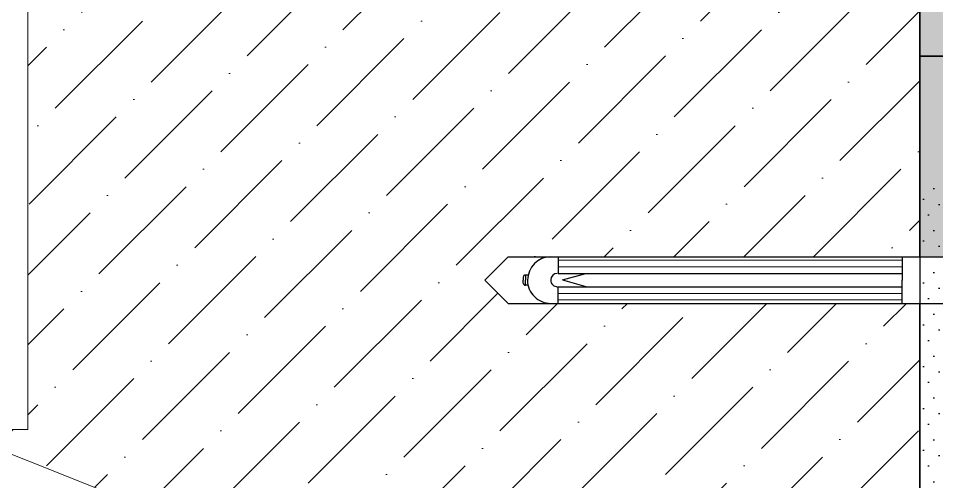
# Model space of a CAD drawing. Header units: millimetres. Extents: x -136099598 to 11807193, y 0 to 779331.
# Drawn here: x 803083 to 806501, y 382536 to 384260 of the extents above; entities that cross this region are included whole.
import ezdxf

# ---------------------------------------------------------------- set-up
doc = ezdxf.new("R2010")
doc.units = ezdxf.units.MM
doc.header["$MEASUREMENT"] = 0
for name, color, linetype, lineweight in [('+АР_Размеры', 252, 'Continuous', 9), ('_0', 250, 'Continuous', 9), ('_Штриховки', 250, 'Continuous', 13), ('_Штриховки_точка', 5, 'Continuous', 30), ('Рисунок', 6, 'Continuous', 35), ('Тонко_черные', 7, 'Continuous', 5)]:
    doc.layers.add(name, color=color, linetype=linetype, lineweight=lineweight)
doc.layers.add('_Дюбель', color=5, linetype='Continuous')
doc.layers.add('Тонкая', color=7, linetype='Continuous')

# ---------------------------------------------------------------- blocks, each defined once
blk = doc.blocks.new('УЗЕЛ общий')
at = {"layer": '_Штриховки'}
h = blk.add_hatch(dxfattribs=at)
h.set_pattern_fill('ANSI36', color=256, scale=3.171780971557218, angle=90, style=0)
h.set_pattern_definition([(225, (1280.082563235715, 5144.316734137785), (-19.5823412706057, -5.340638528347006), [25.17601146173541, -5.035202292347081, 0, -5.035202292347081])])
h.paths.add_polyline_path([(476.1815512544144, -443.0036010736394), (476.1815512544144, -354.817385263802), (492.2186859537032, -354.817385263802), (460.144416554891, -342.0315565059873), (476.1815512544144, -342.0315565059873), (476.1815512544144, -99.57411015714752), (429.9626771503245, -99.57411015714752), (429.9626771500916, -436.2249620083485)])
h.paths.add_polyline_path([(495.8502517901943, -354.817385263802), (495.8502517901943, -445.888288864051), (589.1644473486231, -459.5741101571502), (640.0754769433406, -459.5741101571502), (677.9743145522079, -383.1976243620475), (677.9743145527918, -316.2798048770783), (593.8975168648758, -316.2798048770783), (589.1398647779733, -311.5221527888671), (593.8975168659254, -306.7645007006504), (677.9743145527918, -306.7645007006504), (677.9743145527918, -1.818989403545856e-12), (495.8502517901943, -1.818989403545856e-12), (495.8502517901943, -342.0315565059873), (479.8131170906709, -342.0315565059873), (511.8873864894867, -354.817385263802)])
at = {"layer": '_Штриховки_точка'}
h = blk.add_hatch(dxfattribs=at)
h.set_pattern_fill('DOTS', color=0, scale=1.903068582934331, angle=135, style=0)
h.set_pattern_definition([(225, (3606.785757705627, 5125.388058313809), (-3.204383117008204, 1.068127705669401), [0, -3.021121375408248])])
h.paths.add_polyline_path([(677.9743145527918, -1.818989403545856e-12), (690.661438438985, -1.818989403545856e-12), (690.661438438985, -306.7645007006504), (677.9743145527918, -306.7645007006504)])
h = blk.add_hatch(dxfattribs=at)
h.set_pattern_fill('DOTS', color=0, scale=1.903068582934331, angle=135, style=0)
h.set_pattern_definition([(225, (3606.785757705627, 5148.922673122768), (-3.204383117008204, 1.068127705669401), [0, -3.021121375408248])])
h.paths.add_polyline_path([(677.9743145527918, -292.7451900681363), (690.661438438985, -292.7452094372447), (690.661438438985, -472.2612340433725), (646.6042325597373, -472.2612340433725), (646.6042325597373, -459.5741101571502), (677.9743145527918, -459.5741101571502)])
at = {"layer": '+АР_Размеры', "ltscale": 100}
blk.add_lwpolyline([(495.8502517901943, -489.803262401666), (495.8502517901943, -354.8173852638165), (511.8873864894867, -354.8173852638165), (479.8131170906709, -342.0315565059873), (495.8502517901943, -342.0315565059873), (495.8502517901943, 0.8834197847008909)], dxfattribs=at)
at = {"layer": '_Дюбель'}
for p, q in [((593.8975168648758, -306.7645007006504), (589.1398647779733, -311.5221527888671)), ((593.8975168659254, -306.7645007006504), (764.8827792161046, -306.7645007006504)), ((604.1407864113007, -306.7645007006504), (604.1407864113007, -310.1598988243641)), ((674.388590497374, -306.7645007006504), (674.388590497374, -311.5221527888671)), ((597.0205687396829, -310.9280050927364), (597.0205687396829, -311.5221527888671)), ((597.9610400508973, -310.4842516711942), (597.464322161688, -310.4842516711942)), ((597.464322161688, -310.4842516711942), (597.464322161688, -311.5221527888671)), ((604.1407864113007, -310.1598988243641), (674.388590497374, -310.1598988243641)), ((605.0094776588376, -311.4911590890115), (609.7961325160577, -310.1598988243641)), ((589.1398647779733, -311.5221527888671), (593.8975168648758, -316.2798048770956)), ((597.0205687396829, -312.1163004850268), (597.0205687396829, -311.5221527888671)), ((597.464322161688, -312.5600539066072), (597.464322161688, -311.5221527888671)), ((597.9610400508973, -312.5600539066072), (597.464322161688, -312.5600539066072)), ((597.8803183012078, -311.5221527888671), (597.8803183012078, -311.5177411884506)), ((597.8803183012078, -311.5221527888671), (597.8803183012078, -311.526564389309)), ((602.6348192463065, -311.4911590890115), (602.6348192463065, -311.5221527888671)), ((602.6348192463065, -311.5531464887754), (602.6348192463065, -311.5221527888671)), ((604.1407864113007, -316.2798048770956), (604.1407864113007, -312.8844067533819)), ((604.1407864113007, -312.8844067533819), (674.388590497374, -312.8844067533819)), ((605.0094776588376, -311.4911590890115), (609.7961325160577, -312.8224193536153)), ((674.388590497374, -316.2798048770956), (674.388590497374, -311.5221527888671)), ((593.8975168648758, -316.2798048770956), (764.8827792161046, -316.2798048770956))]:
    blk.add_line(p, q, dxfattribs=at)
for centre, radius, start, end in [((602.6348192463065, -311.5190016456936), 4.75450094507666, 90, 179.9999999581946), ((597.464322161688, -310.9280050927364), 0.4437534215404881, 90, 179.9999995515265), ((603.9660795111558, -311.4911590890115), 1.331260264621464, 90, 179.9999998517725), ((597.464322161688, -312.1163004850268), 0.4437534215404881, 179.9999995591216, 270), ((602.6348192463065, -311.5253039320523), 4.75450094507666, 179.9999999581946, 270), ((603.9660795111558, -311.5531464887754), 1.331260264621464, 179.9999998517725, 270)]:
    blk.add_arc(centre, radius, start, end, dxfattribs=at)
at = {"layer": 'Рисунок'}
for p, q in [((677.9743145527918, -1.818989403545856e-12), (677.9743145527918, -306.7644813315292)), ((690.661438438985, -265.8383028168773), (677.9743145527918, -265.8383028168773)), ((677.9743145527918, -316.279824246204), (677.9743145527918, -473.016818052306))]:
    blk.add_line(p, q, dxfattribs=at)
at = {"layer": 'Тонкая', "ltscale": 100}
blk.add_line((677.9743145522079, -265.5245503172773), (677.9743145522079, -383.197624362062), dxfattribs=at)
at = {"layer": 'Тонко_черные'}
for p, q in [((604.1407864113007, -307.478237501653), (674.388590497374, -307.478237501653)), ((604.1407864113007, -308.802090968109), (674.388590497374, -308.802090968109)), ((604.1407864113007, -314.2422146096505), (674.388590497374, -314.2422146096505)), ((604.1407864113007, -315.5660680760939), (674.388590497374, -315.5660680760939))]:
    blk.add_line(p, q, dxfattribs=at)

msp = doc.modelspace()

# ---------------------------------------------------------------- block references
at = {"layer": '_0', "xscale": 18.233658215449, "yscale": 18.233658215449, "zscale": 18.233658215449}
msp.add_blockref('УЗЕЛ общий', (794076.6270341562, 388966.1843956076), dxfattribs=at)

doc.saveas('drawing.dxf')
